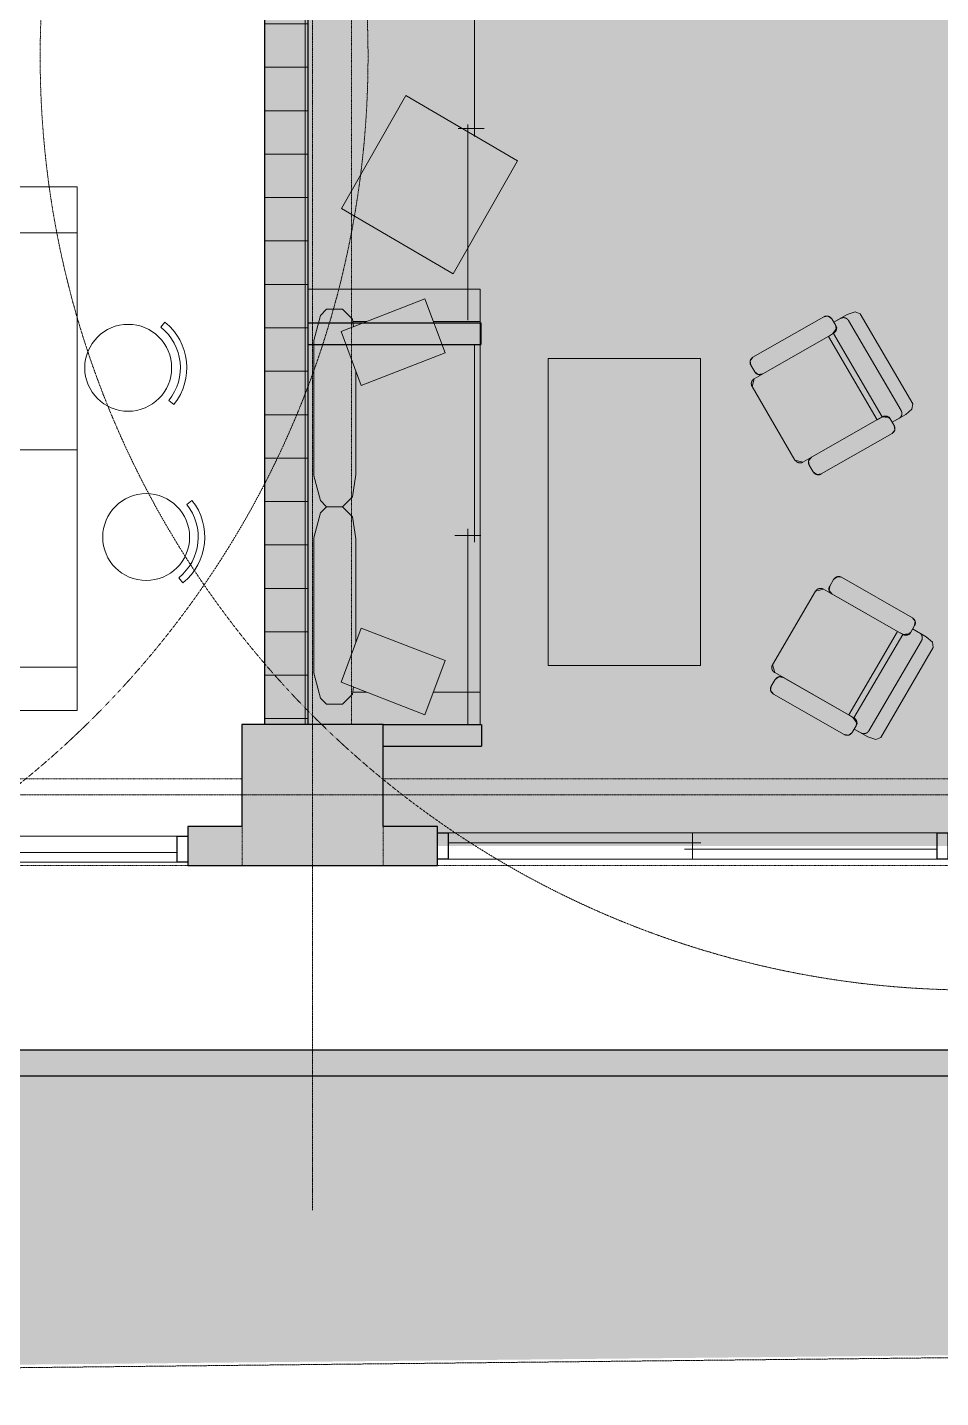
# Model space of a CAD drawing. Header units: millimetres. Extents: x -376000 to 292178, y -193032 to 188048.
# Drawn here: x -284079 to -279874, y 54073 to 60384 of the extents above; entities that cross this region are included whole.
import ezdxf

# ---------------------------------------------------------------- set-up
doc = ezdxf.new("R2010")
doc.units = ezdxf.units.MM
for name, pattern in [('VW-01 短破線', [2.116125, 1.058062, -1.058062]), ('ラインタイプ-1', [2.116531, 1.058062, -1.058469]), ('ラインタイプ-28', [1.058161, 0.705383, -0.352778]), ('ラインタイプ-6', [5.291531, 3.175, -1.058062, 0.352704, -0.705764]), ('短破線', [2.116125, 1.058062, -1.058062])]:
    doc.linetypes.add(name, pattern=pattern)
for name, color, linetype, lineweight, true_color in [('02_0.25', 1, 'Continuous', 25, 0xff0000), ('02_線種-添景（家具・植栽)', 7, '短破線', 13, 0x555555), ('03_0.15', 7, 'Continuous', 15, 0x990099), ('04_0.10', 7, 'Continuous', 9, 0x0099ff), ('05_0.05点線', 9, 'ラインタイプ-28', 5, 0x808080), ('06一点鎖線', 7, 'ラインタイプ-6', 9, 0x9999ff), ('08_ハッチ・色', 7, 'Continuous', 5, 0x888888)]:
    doc.layers.add(name, color=color, linetype=linetype, lineweight=lineweight, true_color=true_color)
for name, color, linetype, lineweight in [('07_文字・記号', 7, 'Continuous', 9), ('_什器 (2D)', 7, 'Continuous', 5), ('_塗（エリア） (2D)', 7, 'Continuous', 5), ('_塗（壁） (2D)', 7, 'Continuous', 5), ('_天井プロット (2D)', 7, 'Continuous', 5), ('_平面図(既存部) (2D)', 7, 'Continuous', 5), ('_梁 (2D)', 7, 'Continuous', 5), ('_解体部 (2D)', 7, 'Continuous', 5)]:
    doc.layers.add(name, color=color, linetype=linetype, lineweight=lineweight)

# ---------------------------------------------------------------- blocks, each defined once
blk = doc.blocks.new('塗（エリア） (2D)')
at = {"layer": '08_ハッチ・色', "linetype": 'Continuous', "lineweight": 0, "true_color": 0xffa264, "transparency": 33554636}
blk.add_hatch(color=21, dxfattribs=at).paths.add_polyline_path([(-282885.8, 63583.6), (-268715.8, 63583.6), (-268715.8, 56613.6), (-282885.8, 56613.6)])
at = {"layer": '08_ハッチ・色', "linetype": 'Continuous', "lineweight": 0}
blk.add_hatch(color=255, dxfattribs=at).paths.add_polyline_path([(-296361.2, 55553.6), (-269170.6, 55553.6), (-269170.6, 56613.6), (-268340.8, 56613.6), (-268340.8, 55553.6), (-261770.8, 55553.6), (-261770.8, 56643.4), (-261365.8, 56648.6), (-261360.8, 57053.6), (-260339.1, 57053.6), (-260336.5, 54384.5), (-262234, 54446), (-296361, 54100.8)])
blk = doc.blocks.new('グループ-981')
at = {"layer": '02_線種-添景（家具・植栽)', "color": 7, "linetype": 'Continuous', "lineweight": 13}
for p, q in [((-285410.9, 59197.9), (-285421.8, 59225.8)), ((-285546.2, 58886.6), (-285574.1, 58875.6))]:
    blk.add_line(p, q, dxfattribs=at)
blk.add_circle((-285322.9, 58974.6), 200, dxfattribs=at)
for radius in [270, 240]:
    blk.add_arc((-285322.9, 58974.6), radius, 111.49458, 201.49458, dxfattribs=at)
blk = doc.blocks.new('グループ-982')
at = {"layer": '02_線種-添景（家具・植栽)', "color": 7, "linetype": 'Continuous', "lineweight": 13}
for p, q in [((-283464.3, 59003), (-283445.5, 59026.4)), ((-283427.5, 58665.6), (-283404.1, 58646.8))]:
    blk.add_line(p, q, dxfattribs=at)
blk.add_circle((-283614.6, 58816), 200, dxfattribs=at)
for radius in [270, 240]:
    blk.add_arc((-283614.6, 58816), radius, 321.21353, 51.21353, dxfattribs=at)
blk = doc.blocks.new('グループ-983')
at = {"layer": '02_線種-添景（家具・植栽)', "color": 7, "linetype": 'Continuous', "lineweight": 13}
for p, q in [((-285494, 58203.8), (-285512.8, 58227.2)), ((-285530.8, 57866.4), (-285554.2, 57847.6))]:
    blk.add_line(p, q, dxfattribs=at)
blk.add_circle((-285343.7, 58016.7), 200, dxfattribs=at)
for radius in [270, 240]:
    blk.add_arc((-285343.7, 58016.7), radius, 128.78647, 218.78647, dxfattribs=at)
blk = doc.blocks.new('グループ-984')
at = {"layer": '02_線種-添景（家具・植栽)', "color": 7, "linetype": 'Continuous', "lineweight": 13}
for p, q in [((-283344.9, 58186.6), (-283321.5, 58205.4)), ((-283381.7, 57849.2), (-283362.9, 57825.8))]:
    blk.add_line(p, q, dxfattribs=at)
blk.add_circle((-283532, 58036.3), 200, dxfattribs=at)
for radius in [240, 270]:
    blk.add_arc((-283532, 58036.3), radius, 308.78647, 38.78647, dxfattribs=at)
blk = doc.blocks.new('グループ-985')
at = {"layer": '02_線種-添景（家具・植栽)', "color": 7, "linetype": 'Continuous', "lineweight": 13}
blk.add_line((-284590.1, 57276.6), (-284590.1, 57277.3), dxfattribs=at)
at = {"layer": '02_線種-添景（家具・植栽)', "color": 7, "linetype": 'Continuous', "lineweight": 13, "flags": 128}
for points in [[(-285050, 59437.8), (-283850, 59437.8), (-283850, 59649.3), (-285050, 59649.3)], [(-284450, 59437.8), (-285050, 59437.8), (-285050, 58437.8), (-284450, 58437.8)], [(-283850, 59437.8), (-284450, 59437.8), (-284450, 58437.8), (-283850, 58437.8)], [(-284450, 57437.8), (-285050, 57437.8), (-285050, 58437.8), (-284450, 58437.8)], [(-283850, 57437.8), (-284450, 57437.8), (-284450, 58437.8), (-283850, 58437.8)], [(-285050, 57437.8), (-283850, 57437.8), (-283850, 57238), (-285050, 57238)]]:
    blk.add_lwpolyline(points, close=True, dxfattribs=at)
at = {"layer": '02_線種-添景（家具・植栽)', "color": 7}
for name in ['グループ-981', 'グループ-982', 'グループ-983', 'グループ-984']:
    blk.add_blockref(name, (0, 0), dxfattribs=at)
blk = doc.blocks.new('グループ-1129')
at = {"layer": '02_線種-添景（家具・植栽)', "color": 7, "linetype": 'Continuous', "lineweight": 13}
for p, q in [((-282634.3, 58983.9), (-282248.1, 59134)), ((-282156, 58884.7), (-282248.1, 59134)), ((-282730, 59056.9), (-282702.3, 59085.3)), ((-282702.3, 59085.3), (-282627.2, 59085.3)), ((-282627.2, 59085.3), (-282582.6, 59039.6)), ((-282759.2, 58942.4), (-282730, 59056.9)), ((-282582.6, 59039.6), (-282577.6, 59005.9)), ((-282515.8, 59029.9), (-282581.2, 59029.9)), ((-281994.3, 59029.9), (-282209.6, 59029.9)), ((-282542.3, 58734.6), (-282634.3, 58983.9)), ((-282759.2, 58318.9), (-282759.2, 58942.4)), ((-282542.3, 58734.6), (-282156, 58884.7)), ((-282567.2, 58802.2), (-282567.2, 58324.1)), ((-282759.2, 58318.9), (-282730, 58204.4)), ((-282582.6, 58221.7), (-282567.2, 58324.1)), ((-282730, 58204.4), (-282702.3, 58176)), ((-282627.2, 58176), (-282582.6, 58221.7)), ((-282759.2, 58033.1), (-282730, 58147.6)), ((-282730, 58147.6), (-282702.3, 58176)), ((-282702.3, 58176), (-282627.2, 58176)), ((-282627.2, 58176), (-282582.6, 58130.3)), ((-282582.6, 58130.3), (-282567.2, 58027.8)), ((-282759.2, 58033.1), (-282759.2, 57409.6)), ((-282567.2, 57549.8), (-282567.2, 58027.8)), ((-282542.3, 57617.3), (-282634.3, 57368.1)), ((-282542.3, 57617.3), (-282156, 57467.2)), ((-282156, 57467.2), (-282248.1, 57218)), ((-282759.2, 57409.6), (-282730, 57295.1)), ((-282634.3, 57368.1), (-282248.1, 57218)), ((-282627.2, 57266.7), (-282582.6, 57312.4)), ((-282582.6, 57312.4), (-282577.6, 57346.1)), ((-282515.8, 57322.1), (-282581.2, 57322.1)), ((-281994.3, 57322.1), (-282209.6, 57322.1)), ((-282730, 57295.1), (-282702.3, 57266.7)), ((-282702.3, 57266.7), (-282627.2, 57266.7))]:
    blk.add_line(p, q, dxfattribs=at)
at = {"layer": '02_線種-添景（家具・植栽)', "color": 7, "linetype": 'Continuous', "lineweight": 13, "flags": 128}
for points in [[(-282117.7, 59249.5), (-281821.8, 59768.9), (-282335.9, 60069.6), (-282631.8, 59550.3)], [(-281994.3, 59178.4), (-282785.8, 59178.4), (-282785.8, 57173.6), (-281994.3, 57173.6)]]:
    blk.add_lwpolyline(points, close=True, dxfattribs=at)
blk = doc.blocks.new('グループ-1145')
at = {"layer": '02_線種-添景（家具・植栽)', "color": 7, "linetype": 'Continuous', "lineweight": 13, "transparency": 33554687}
for p, q in [((-280366.9, 57841.3), (-280384.8, 57810.6)), ((-280003.8, 57664.8), (-280330.1, 57851)), ((-280450.6, 57786.6), (-280648, 57448.7)), ((-280048.6, 57588), (-280413.8, 57796.4)), ((-279993.9, 57628.4), (-280011.9, 57597.7)), ((-280272.9, 57203.9), (-280048.6, 57588)), ((-280204.2, 57144.2), (-279962, 57559)), ((-279971.8, 57595.3), (-280002.9, 57613)), ((-280654, 57349.7), (-280636, 57380.4)), ((-280272.9, 57203.9), (-280638.1, 57412.3)), ((-280317.8, 57127.1), (-280644.1, 57313.3)), ((-280263.1, 57167.5), (-280281, 57136.8)), ((-280241, 57134.4), (-280272, 57152.2))]:
    blk.add_line(p, q, dxfattribs=at)
at = {"layer": '02_線種-添景（家具・植栽)', "color": 7, "linetype": 'Continuous', "lineweight": 13, "flags": 128}
for points in [[(-280003.8, 57664.8), (-279991.2, 57648.6), (-279993.9, 57628.4), (-280011.9, 57597.7), (-280028.2, 57585.3), (-280048.6, 57587.9), (-280375, 57774.2), (-280387.5, 57790.4), (-280384.8, 57810.6), (-280366.9, 57841.3), (-280350.5, 57853.7), (-280330.1, 57851)], [(-280048.6, 57588), (-280413.8, 57796.4), (-280450.6, 57786.7), (-280648, 57448.7), (-280638.1, 57412.3), (-280272.9, 57203.9)], [(-280002.9, 57613), (-279940.8, 57577.6), (-279911.7, 57552), (-279907.6, 57527.9), (-280149.8, 57113.1), (-280173, 57104.6), (-280209.9, 57116.7), (-280272, 57152.2), (-280263.1, 57167.5), (-280258.4, 57178.1), (-280267.2, 57191.6), (-280277.7, 57205.5), (-280296.2, 57217.2), (-280071.9, 57601.3), (-280045.6, 57587.4), (-280035, 57589.2), (-280016.3, 57589.6), (-280011.9, 57597.7)], [(-280272.9, 57203.9), (-280260.4, 57187.7), (-280263.1, 57167.5), (-280281, 57136.8), (-280297.4, 57124.4), (-280317.8, 57127.1), (-280644.1, 57313.3), (-280656.7, 57329.5), (-280654, 57349.7), (-280636, 57380.4), (-280619.7, 57392.8), (-280599.3, 57390.2)]]:
    blk.add_lwpolyline(points, close=True, dxfattribs=at)
at = {"layer": '02_線種-添景（家具・植栽)', "color": 7, "linetype": 'Continuous', "lineweight": 13, "transparency": 33554687}
for points, knots in [([(-280384.8, 57810.6), (-280385.5, 57809.4), (-280386, 57808.2), (-280386.6, 57807), (-280387, 57805.8), (-280387.4, 57804.6), (-280387.7, 57803.3), (-280388, 57802), (-280388.2, 57800.7), (-280388.4, 57799.4), (-280388.4, 57798.1), (-280388.5, 57796.8), (-280388.4, 57795.5), (-280388.3, 57794.2), (-280388.1, 57792.9), (-280387.9, 57791.6), (-280387.5, 57790.4), (-280387.2, 57789.1), (-280386.7, 57787.9), (-280386.2, 57786.7), (-280385.7, 57785.5), (-280385.1, 57784.3), (-280384.4, 57783.2), (-280383.7, 57782.1), (-280382.9, 57781.1), (-280382.1, 57780), (-280381.2, 57779.1), (-280380.3, 57778.1), (-280379.3, 57777.3), (-280378.3, 57776.4), (-280377.2, 57775.6), (-280376.1, 57774.9), (-280375, 57774.2)], [0, 0, 0, 0.0625, 0.0625, 0.125, 0.125, 0.1875, 0.1875, 0.249999, 0.249999, 0.312499, 0.312499, 0.374998, 0.374998, 0.437498, 0.437498, 0.499998, 0.499998, 0.562497, 0.562497, 0.624997, 0.624997, 0.687497, 0.687497, 0.749997, 0.749997, 0.812498, 0.812498, 0.874998, 0.874998, 0.937499, 0.937499, 1, 1, 1]), ([(-280330.1, 57851.1), (-280331.2, 57851.7), (-280332.5, 57852.2), (-280333.7, 57852.8), (-280334.9, 57853.2), (-280336.2, 57853.6), (-280337.4, 57853.9), (-280338.7, 57854.2), (-280340, 57854.4), (-280341.4, 57854.6), (-280342.7, 57854.6), (-280344, 57854.6), (-280345.3, 57854.6), (-280346.6, 57854.5), (-280347.9, 57854.3), (-280349.2, 57854.1), (-280350.5, 57853.7), (-280351.8, 57853.4), (-280353, 57852.9), (-280354.3, 57852.5), (-280355.5, 57851.9), (-280356.6, 57851.3), (-280357.8, 57850.6), (-280358.9, 57849.9), (-280359.9, 57849.1), (-280361, 57848.3), (-280362, 57847.4), (-280362.9, 57846.5), (-280363.8, 57845.6), (-280364.7, 57844.6), (-280365.4, 57843.5), (-280366.2, 57842.4), (-280366.9, 57841.3)], [0, 0, 0, 0.0625, 0.0625, 0.125, 0.125, 0.1875, 0.1875, 0.250001, 0.250001, 0.312501, 0.312501, 0.375002, 0.375002, 0.437502, 0.437502, 0.500002, 0.500002, 0.562503, 0.562503, 0.625003, 0.625003, 0.687503, 0.687503, 0.750003, 0.750003, 0.812502, 0.812502, 0.875002, 0.875002, 0.937501, 0.937501, 1, 1, 1]), ([(-280413.8, 57796.4), (-280415, 57797.1), (-280416.2, 57797.6), (-280417.4, 57798.1), (-280418.6, 57798.6), (-280419.9, 57799), (-280421.2, 57799.3), (-280422.5, 57799.6), (-280423.8, 57799.7), (-280425.1, 57799.9), (-280426.4, 57800), (-280427.7, 57800), (-280429, 57799.9), (-280430.4, 57799.8), (-280431.7, 57799.6), (-280433, 57799.4), (-280434.3, 57799.1), (-280435.5, 57798.7), (-280436.8, 57798.3), (-280438, 57797.8), (-280439.2, 57797.2), (-280440.4, 57796.6), (-280441.5, 57796), (-280442.6, 57795.3), (-280443.7, 57794.5), (-280444.7, 57793.7), (-280445.7, 57792.8), (-280446.6, 57791.9), (-280447.5, 57790.9), (-280448.4, 57789.9), (-280449.2, 57788.9), (-280449.9, 57787.8), (-280450.6, 57786.7)], [0, 0, 0, 0.0625, 0.0625, 0.125, 0.125, 0.1875, 0.1875, 0.250001, 0.250001, 0.312501, 0.312501, 0.375002, 0.375002, 0.437502, 0.437502, 0.500002, 0.500002, 0.562503, 0.562503, 0.625003, 0.625003, 0.687503, 0.687503, 0.750003, 0.750003, 0.812502, 0.812502, 0.875002, 0.875002, 0.937501, 0.937501, 1, 1, 1]), ([(-279993.9, 57628.4), (-279993.3, 57629.5), (-279992.7, 57630.7), (-279992.2, 57631.9), (-279991.7, 57633.2), (-279991.3, 57634.4), (-279991, 57635.7), (-279990.7, 57636.9), (-279990.5, 57638.2), (-279990.4, 57639.5), (-279990.3, 57640.8), (-279990.3, 57642.2), (-279990.4, 57643.5), (-279990.5, 57644.8), (-279990.7, 57646), (-279990.9, 57647.3), (-279991.2, 57648.6), (-279991.6, 57649.9), (-279992, 57651.1), (-279992.5, 57652.3), (-279993.1, 57653.5), (-279993.7, 57654.7), (-279994.4, 57655.8), (-279995.1, 57656.9), (-279995.9, 57657.9), (-279996.7, 57659), (-279997.6, 57659.9), (-279998.5, 57660.9), (-279999.5, 57661.7), (-280000.5, 57662.6), (-280001.5, 57663.3), (-280002.6, 57664.1), (-280003.8, 57664.8)], [0, 0, 0, 0.0625, 0.0625, 0.125, 0.125, 0.1875, 0.1875, 0.249999, 0.249999, 0.312499, 0.312499, 0.374998, 0.374998, 0.437498, 0.437498, 0.499998, 0.499998, 0.562497, 0.562497, 0.624997, 0.624997, 0.687497, 0.687497, 0.749997, 0.749997, 0.812498, 0.812498, 0.874998, 0.874998, 0.937499, 0.937499, 1, 1, 1]), ([(-280048.6, 57587.9), (-280047.5, 57587.3), (-280046.3, 57586.8), (-280045.1, 57586.2), (-280043.8, 57585.8), (-280042.6, 57585.4), (-280041.3, 57585.1), (-280040, 57584.8), (-280038.7, 57584.6), (-280037.4, 57584.4), (-280036, 57584.4), (-280034.7, 57584.4), (-280033.4, 57584.4), (-280032.1, 57584.5), (-280030.8, 57584.7), (-280029.5, 57585), (-280028.2, 57585.3), (-280026.9, 57585.6), (-280025.7, 57586.1), (-280024.4, 57586.6), (-280023.3, 57587.1), (-280022.1, 57587.7), (-280020.9, 57588.4), (-280019.8, 57589.1), (-280018.8, 57589.9), (-280017.7, 57590.7), (-280016.8, 57591.6), (-280015.8, 57592.5), (-280014.9, 57593.5), (-280014.1, 57594.4), (-280013.3, 57595.5), (-280012.5, 57596.6), (-280011.9, 57597.7)], [0, 0, 0, 0.0625, 0.0625, 0.125, 0.125, 0.1875, 0.1875, 0.250001, 0.250001, 0.312501, 0.312501, 0.375002, 0.375002, 0.437502, 0.437502, 0.500002, 0.500002, 0.562503, 0.562503, 0.625003, 0.625003, 0.687503, 0.687503, 0.750003, 0.750003, 0.812502, 0.812502, 0.875002, 0.875002, 0.937501, 0.937501, 1, 1, 1]), ([(-279962, 57559), (-279961.3, 57560.1), (-279960.7, 57561.3), (-279960.2, 57562.5), (-279959.8, 57563.7), (-279959.4, 57565), (-279959.1, 57566.2), (-279958.8, 57567.5), (-279958.6, 57568.8), (-279958.4, 57570.1), (-279958.4, 57571.4), (-279958.3, 57572.7), (-279958.4, 57574), (-279958.5, 57575.3), (-279958.7, 57576.6), (-279958.9, 57577.9), (-279959.3, 57579.2), (-279959.6, 57580.4), (-279960.1, 57581.6), (-279960.5, 57582.9), (-279961.1, 57584), (-279961.7, 57585.2), (-279962.4, 57586.3), (-279963.1, 57587.4), (-279963.9, 57588.5), (-279964.7, 57589.5), (-279965.6, 57590.5), (-279966.5, 57591.4), (-279967.5, 57592.3), (-279968.5, 57593.1), (-279969.6, 57593.9), (-279970.7, 57594.7), (-279971.8, 57595.3)], [0, 0, 0, 0.0625, 0.0625, 0.125, 0.125, 0.1875, 0.1875, 0.249999, 0.249999, 0.312499, 0.312499, 0.374998, 0.374998, 0.437498, 0.437498, 0.499998, 0.499998, 0.562497, 0.562497, 0.624997, 0.624997, 0.687497, 0.687497, 0.749997, 0.749997, 0.812498, 0.812498, 0.874998, 0.874998, 0.937499, 0.937499, 1, 1, 1]), ([(-280648, 57448.7), (-280648.6, 57447.5), (-280649.2, 57446.3), (-280649.7, 57445.1), (-280650.1, 57443.9), (-280650.6, 57442.7), (-280650.9, 57441.4), (-280651.2, 57440.1), (-280651.3, 57438.8), (-280651.5, 57437.5), (-280651.6, 57436.2), (-280651.6, 57434.9), (-280651.5, 57433.6), (-280651.4, 57432.3), (-280651.2, 57431), (-280651, 57429.7), (-280650.7, 57428.5), (-280650.3, 57427.2), (-280649.9, 57426), (-280649.4, 57424.8), (-280648.8, 57423.6), (-280648.2, 57422.4), (-280647.5, 57421.3), (-280646.8, 57420.2), (-280646, 57419.2), (-280645.2, 57418.1), (-280644.3, 57417.2), (-280643.4, 57416.2), (-280642.4, 57415.3), (-280641.4, 57414.5), (-280640.3, 57413.7), (-280639.3, 57413), (-280638.1, 57412.3)], [0, 0, 0, 0.0625, 0.0625, 0.125, 0.125, 0.1875, 0.1875, 0.249999, 0.249999, 0.312499, 0.312499, 0.374998, 0.374998, 0.437498, 0.437498, 0.499998, 0.499998, 0.562497, 0.562497, 0.624997, 0.624997, 0.687497, 0.687497, 0.749997, 0.749997, 0.812498, 0.812498, 0.874998, 0.874998, 0.937499, 0.937499, 1, 1, 1]), ([(-280599.3, 57390.1), (-280600.4, 57390.8), (-280601.6, 57391.3), (-280602.8, 57391.9), (-280604.1, 57392.3), (-280605.3, 57392.7), (-280606.6, 57393), (-280607.9, 57393.3), (-280609.2, 57393.5), (-280610.5, 57393.6), (-280611.9, 57393.7), (-280613.2, 57393.7), (-280614.5, 57393.6), (-280615.8, 57393.6), (-280617.1, 57393.3), (-280618.4, 57393.1), (-280619.7, 57392.8), (-280621, 57392.5), (-280622.2, 57392), (-280623.5, 57391.5), (-280624.6, 57391), (-280625.8, 57390.4), (-280626.9, 57389.7), (-280628.1, 57389), (-280629.1, 57388.2), (-280630.2, 57387.4), (-280631.1, 57386.5), (-280632.1, 57385.6), (-280633, 57384.6), (-280633.8, 57383.7), (-280634.6, 57382.6), (-280635.4, 57381.5), (-280636, 57380.4)], [0, 0, 0, 0.0625, 0.0625, 0.125, 0.125, 0.1875, 0.1875, 0.250001, 0.250001, 0.312501, 0.312501, 0.375002, 0.375002, 0.437502, 0.437502, 0.500002, 0.500002, 0.562503, 0.562503, 0.625003, 0.625003, 0.687503, 0.687503, 0.750003, 0.750003, 0.812502, 0.812502, 0.875002, 0.875002, 0.937501, 0.937501, 1, 1, 1]), ([(-280654, 57349.7), (-280654.6, 57348.5), (-280655.2, 57347.4), (-280655.7, 57346.2), (-280656.2, 57344.9), (-280656.6, 57343.7), (-280656.9, 57342.4), (-280657.2, 57341.1), (-280657.4, 57339.8), (-280657.5, 57338.5), (-280657.6, 57337.2), (-280657.6, 57335.9), (-280657.5, 57334.6), (-280657.4, 57333.3), (-280657.2, 57332), (-280657, 57330.7), (-280656.7, 57329.5), (-280656.3, 57328.2), (-280655.9, 57327), (-280655.4, 57325.8), (-280654.8, 57324.6), (-280654.2, 57323.4), (-280653.5, 57322.3), (-280652.8, 57321.2), (-280652, 57320.2), (-280651.2, 57319.1), (-280650.3, 57318.2), (-280649.4, 57317.2), (-280648.4, 57316.4), (-280647.4, 57315.5), (-280646.3, 57314.7), (-280645.3, 57314), (-280644.1, 57313.3)], [0, 0, 0, 0.0625, 0.0625, 0.125, 0.125, 0.1875, 0.1875, 0.249999, 0.249999, 0.312499, 0.312499, 0.374998, 0.374998, 0.437498, 0.437498, 0.499998, 0.499998, 0.562497, 0.562497, 0.624997, 0.624997, 0.687497, 0.687497, 0.749997, 0.749997, 0.812498, 0.812498, 0.874998, 0.874998, 0.937499, 0.937499, 1, 1, 1]), ([(-280263.1, 57167.5), (-280262.4, 57168.7), (-280261.9, 57169.8), (-280261.3, 57171), (-280260.9, 57172.3), (-280260.5, 57173.5), (-280260.2, 57174.8), (-280259.9, 57176.1), (-280259.7, 57177.4), (-280259.5, 57178.7), (-280259.5, 57180), (-280259.4, 57181.3), (-280259.5, 57182.6), (-280259.6, 57183.9), (-280259.8, 57185.2), (-280260, 57186.5), (-280260.4, 57187.7), (-280260.7, 57189), (-280261.2, 57190.2), (-280261.7, 57191.4), (-280262.2, 57192.6), (-280262.8, 57193.8), (-280263.5, 57194.9), (-280264.2, 57196), (-280265, 57197), (-280265.8, 57198.1), (-280266.7, 57199), (-280267.6, 57200), (-280268.6, 57200.8), (-280269.6, 57201.7), (-280270.7, 57202.5), (-280271.8, 57203.2), (-280272.9, 57203.9)], [0, 0, 0, 0.0625, 0.0625, 0.125, 0.125, 0.1875, 0.1875, 0.249999, 0.249999, 0.312499, 0.312499, 0.374998, 0.374998, 0.437498, 0.437498, 0.499998, 0.499998, 0.562497, 0.562497, 0.624997, 0.624997, 0.687497, 0.687497, 0.749997, 0.749997, 0.812498, 0.812498, 0.874998, 0.874998, 0.937499, 0.937499, 1, 1, 1]), ([(-280317.8, 57127.1), (-280316.6, 57126.4), (-280315.4, 57125.9), (-280314.2, 57125.3), (-280313, 57124.9), (-280311.7, 57124.5), (-280310.4, 57124.2), (-280309.1, 57123.9), (-280307.8, 57123.7), (-280306.5, 57123.6), (-280305.2, 57123.5), (-280303.9, 57123.5), (-280302.6, 57123.6), (-280301.2, 57123.6), (-280299.9, 57123.9), (-280298.6, 57124.1), (-280297.4, 57124.4), (-280296.1, 57124.7), (-280294.8, 57125.2), (-280293.6, 57125.7), (-280292.4, 57126.2), (-280291.2, 57126.8), (-280290.1, 57127.5), (-280289, 57128.2), (-280287.9, 57129), (-280286.9, 57129.8), (-280285.9, 57130.7), (-280285, 57131.6), (-280284.1, 57132.6), (-280283.2, 57133.5), (-280282.4, 57134.6), (-280281.7, 57135.7), (-280281, 57136.8)], [0, 0, 0, 0.0625, 0.0625, 0.125, 0.125, 0.1875, 0.1875, 0.250001, 0.250001, 0.312501, 0.312501, 0.375002, 0.375002, 0.437502, 0.437502, 0.500002, 0.500002, 0.562503, 0.562503, 0.625003, 0.625003, 0.687503, 0.687503, 0.750003, 0.750003, 0.812502, 0.812502, 0.875002, 0.875002, 0.937501, 0.937501, 1, 1, 1]), ([(-280241, 57134.4), (-280239.8, 57133.8), (-280238.6, 57133.2), (-280237.4, 57132.7), (-280236.1, 57132.3), (-280234.9, 57131.8), (-280233.6, 57131.6), (-280232.3, 57131.3), (-280231, 57131.1), (-280229.7, 57130.9), (-280228.4, 57130.9), (-280227.1, 57130.8), (-280225.7, 57130.9), (-280224.4, 57131), (-280223.1, 57131.2), (-280221.8, 57131.4), (-280220.5, 57131.8), (-280219.3, 57132.1), (-280218, 57132.6), (-280216.8, 57133), (-280215.6, 57133.6), (-280214.4, 57134.2), (-280213.3, 57134.9), (-280212.2, 57135.6), (-280211.1, 57136.4), (-280210.1, 57137.2), (-280209.1, 57138), (-280208.1, 57138.9), (-280207.3, 57139.9), (-280206.4, 57140.9), (-280205.6, 57142), (-280204.8, 57143), (-280204.2, 57144.2)], [0, 0, 0, 0.0625, 0.0625, 0.125, 0.125, 0.1875, 0.1875, 0.250001, 0.250001, 0.312501, 0.312501, 0.375002, 0.375002, 0.437502, 0.437502, 0.500002, 0.500002, 0.562503, 0.562503, 0.625003, 0.625003, 0.687503, 0.687503, 0.750003, 0.750003, 0.812502, 0.812502, 0.875002, 0.875002, 0.937501, 0.937501, 1, 1, 1])]:
    blk.add_open_spline(points, degree=2, knots=knots, dxfattribs=at)
blk = doc.blocks.new('グループ-1146')
at = {"layer": '02_線種-添景（家具・植栽)', "color": 7, "linetype": 'Continuous', "lineweight": 13, "transparency": 33554687}
for p, q in [((-280411.9, 59050.9), (-280738.2, 58864.6)), ((-280357.1, 59010.5), (-280375.1, 59041.2)), ((-280335, 59043.5), (-280366.1, 59025.8)), ((-280298.3, 59033.8), (-280056, 58619)), ((-280367, 58974.1), (-280732.2, 58765.7)), ((-280367, 58974.1), (-280142.7, 58590)), ((-280748.1, 58828.3), (-280730.1, 58797.6)), ((-280544.7, 58391.3), (-280742, 58729.3)), ((-280142.7, 58590), (-280507.9, 58381.6)), ((-280088, 58549.5), (-280105.9, 58580.3)), ((-280065.9, 58582.7), (-280097, 58564.9)), ((-280097.8, 58513.2), (-280424.2, 58326.9)), ((-280460.9, 58336.7), (-280478.9, 58367.4))]:
    blk.add_line(p, q, dxfattribs=at)
at = {"layer": '02_線種-添景（家具・植栽)', "color": 7, "linetype": 'Continuous', "lineweight": 13, "flags": 128}
for points in [[(-280097, 58564.9), (-280034.8, 58600.4), (-280005.8, 58625.9), (-280001.7, 58650), (-280243.9, 59064.9), (-280267, 59073.3), (-280304, 59061.3), (-280366.1, 59025.8), (-280357.1, 59010.5), (-280352.5, 58999.9), (-280361.3, 58986.3), (-280371.8, 58972.5), (-280390.3, 58960.8), (-280166, 58576.7), (-280139.7, 58590.6), (-280129.1, 58588.8), (-280110.4, 58588.4), (-280105.9, 58580.3)], [(-280367, 58974.1), (-280354.5, 58990.3), (-280357.2, 59010.4), (-280375.1, 59041.2), (-280391.4, 59053.6), (-280411.8, 59050.9), (-280738.2, 58864.6), (-280750.8, 58848.5), (-280748.1, 58828.3), (-280730.1, 58797.6), (-280713.8, 58785.1), (-280693.3, 58787.8)], [(-280142.7, 58590), (-280507.9, 58381.6), (-280544.7, 58391.3), (-280742, 58729.3), (-280732.2, 58765.7), (-280367, 58974.1)], [(-280097.8, 58513.2), (-280085.3, 58529.4), (-280088, 58549.5), (-280105.9, 58580.3), (-280122.3, 58592.7), (-280142.7, 58590), (-280469, 58403.8), (-280481.6, 58387.6), (-280478.9, 58367.4), (-280460.9, 58336.7), (-280444.6, 58324.3), (-280424.2, 58326.9)]]:
    blk.add_lwpolyline(points, close=True, dxfattribs=at)
at = {"layer": '02_線種-添景（家具・植栽)', "color": 7, "linetype": 'Continuous', "lineweight": 13, "transparency": 33554687}
for points, knots in [([(-280375.1, 59041.2), (-280375.7, 59042.3), (-280376.5, 59043.4), (-280377.3, 59044.4), (-280378.2, 59045.4), (-280379, 59046.4), (-280380, 59047.3), (-280381, 59048.2), (-280382, 59049), (-280383.1, 59049.8), (-280384.2, 59050.5), (-280385.3, 59051.1), (-280386.5, 59051.7), (-280387.7, 59052.3), (-280388.9, 59052.8), (-280390.1, 59053.2), (-280391.4, 59053.6), (-280392.7, 59053.9), (-280394, 59054.1), (-280395.3, 59054.3), (-280396.6, 59054.4), (-280397.9, 59054.5), (-280399.3, 59054.5), (-280400.6, 59054.4), (-280401.9, 59054.2), (-280403.2, 59054.1), (-280404.5, 59053.8), (-280405.8, 59053.5), (-280407, 59053.1), (-280408.3, 59052.6), (-280409.5, 59052.1), (-280410.7, 59051.6), (-280411.8, 59050.9)], [0, 0, 0, 0.062499, 0.062499, 0.124998, 0.124998, 0.187498, 0.187498, 0.249997, 0.249997, 0.312497, 0.312497, 0.374997, 0.374997, 0.437497, 0.437497, 0.499998, 0.499998, 0.562498, 0.562498, 0.624998, 0.624998, 0.687499, 0.687499, 0.749999, 0.749999, 0.8125, 0.8125, 0.875, 0.875, 0.9375, 0.9375, 1, 1, 1]), ([(-280367, 58974.1), (-280365.9, 58974.7), (-280364.8, 58975.5), (-280363.7, 58976.3), (-280362.7, 58977.1), (-280361.7, 58978), (-280360.8, 58978.9), (-280359.9, 58979.9), (-280359.1, 58980.9), (-280358.3, 58982), (-280357.6, 58983.1), (-280356.9, 58984.2), (-280356.3, 58985.4), (-280355.7, 58986.5), (-280355.3, 58987.8), (-280354.8, 58989), (-280354.5, 58990.3), (-280354.1, 58991.5), (-280353.9, 58992.8), (-280353.7, 58994.1), (-280353.6, 58995.4), (-280353.5, 58996.7), (-280353.6, 58998), (-280353.6, 58999.3), (-280353.8, 59000.6), (-280353.9, 59001.9), (-280354.2, 59003.2), (-280354.5, 59004.5), (-280355, 59005.7), (-280355.4, 59006.9), (-280355.9, 59008.1), (-280356.5, 59009.3), (-280357.1, 59010.4)], [0, 0, 0, 0.062501, 0.062501, 0.125002, 0.125002, 0.187502, 0.187502, 0.250003, 0.250003, 0.312503, 0.312503, 0.375003, 0.375003, 0.437503, 0.437503, 0.500002, 0.500002, 0.562502, 0.562502, 0.625002, 0.625002, 0.687501, 0.687501, 0.750001, 0.750001, 0.8125, 0.8125, 0.875, 0.875, 0.9375, 0.9375, 1, 1, 1]), ([(-280298.3, 59033.8), (-280298.9, 59034.9), (-280299.7, 59036), (-280300.5, 59037.1), (-280301.3, 59038), (-280302.2, 59039), (-280303.2, 59039.9), (-280304.1, 59040.8), (-280305.2, 59041.6), (-280306.2, 59042.4), (-280307.3, 59043.1), (-280308.5, 59043.8), (-280309.7, 59044.4), (-280310.8, 59044.9), (-280312.1, 59045.4), (-280313.3, 59045.9), (-280314.6, 59046.2), (-280315.9, 59046.5), (-280317.2, 59046.8), (-280318.5, 59047), (-280319.8, 59047.1), (-280321.1, 59047.1), (-280322.4, 59047.1), (-280323.8, 59047.1), (-280325.1, 59046.9), (-280326.4, 59046.7), (-280327.7, 59046.4), (-280329, 59046.1), (-280330.2, 59045.7), (-280331.5, 59045.3), (-280332.7, 59044.7), (-280333.9, 59044.2), (-280335, 59043.5)], [0, 0, 0, 0.062499, 0.062499, 0.124998, 0.124998, 0.187498, 0.187498, 0.249997, 0.249997, 0.312497, 0.312497, 0.374997, 0.374997, 0.437497, 0.437497, 0.499998, 0.499998, 0.562498, 0.562498, 0.624998, 0.624998, 0.687499, 0.687499, 0.749999, 0.749999, 0.8125, 0.8125, 0.875, 0.875, 0.9375, 0.9375, 1, 1, 1]), ([(-280738.2, 58864.6), (-280739.3, 58864), (-280740.4, 58863.2), (-280741.5, 58862.5), (-280742.5, 58861.6), (-280743.5, 58860.7), (-280744.4, 58859.8), (-280745.3, 58858.8), (-280746.1, 58857.8), (-280746.9, 58856.8), (-280747.6, 58855.6), (-280748.3, 58854.5), (-280748.9, 58853.4), (-280749.5, 58852.2), (-280749.9, 58851), (-280750.4, 58849.7), (-280750.7, 58848.5), (-280751.1, 58847.2), (-280751.3, 58845.9), (-280751.5, 58844.6), (-280751.6, 58843.3), (-280751.7, 58842), (-280751.6, 58840.7), (-280751.6, 58839.4), (-280751.4, 58838.1), (-280751.3, 58836.8), (-280751, 58835.6), (-280750.7, 58834.3), (-280750.2, 58833), (-280749.8, 58831.8), (-280749.3, 58830.6), (-280748.7, 58829.4), (-280748, 58828.3)], [0, 0, 0, 0.062501, 0.062501, 0.125002, 0.125002, 0.187502, 0.187502, 0.250003, 0.250003, 0.312503, 0.312503, 0.375003, 0.375003, 0.437503, 0.437503, 0.500002, 0.500002, 0.562502, 0.562502, 0.625002, 0.625002, 0.687501, 0.687501, 0.750001, 0.750001, 0.8125, 0.8125, 0.875, 0.875, 0.9375, 0.9375, 1, 1, 1]), ([(-280732.2, 58765.7), (-280733.3, 58765), (-280734.4, 58764.2), (-280735.5, 58763.5), (-280736.5, 58762.6), (-280737.5, 58761.8), (-280738.4, 58760.8), (-280739.3, 58759.9), (-280740.1, 58758.8), (-280740.9, 58757.8), (-280741.6, 58756.7), (-280742.3, 58755.6), (-280742.9, 58754.4), (-280743.5, 58753.2), (-280743.9, 58752), (-280744.4, 58750.8), (-280744.7, 58749.5), (-280745.1, 58748.2), (-280745.3, 58747), (-280745.5, 58745.7), (-280745.6, 58744.4), (-280745.7, 58743.1), (-280745.6, 58741.7), (-280745.6, 58740.4), (-280745.4, 58739.1), (-280745.2, 58737.8), (-280744.9, 58736.6), (-280744.6, 58735.3), (-280744.2, 58734.1), (-280743.8, 58732.8), (-280743.2, 58731.6), (-280742.7, 58730.4), (-280742, 58729.3)], [0, 0, 0, 0.062501, 0.062501, 0.125002, 0.125002, 0.187502, 0.187502, 0.250003, 0.250003, 0.312503, 0.312503, 0.375003, 0.375003, 0.437503, 0.437503, 0.500002, 0.500002, 0.562502, 0.562502, 0.625002, 0.625002, 0.687501, 0.687501, 0.750001, 0.750001, 0.8125, 0.8125, 0.875, 0.875, 0.9375, 0.9375, 1, 1, 1]), ([(-280730.1, 58797.6), (-280729.5, 58796.4), (-280728.7, 58795.4), (-280727.9, 58794.3), (-280727, 58793.3), (-280726.2, 58792.3), (-280725.2, 58791.5), (-280724.2, 58790.6), (-280723.2, 58789.8), (-280722.1, 58789), (-280721, 58788.3), (-280719.9, 58787.6), (-280718.7, 58787), (-280717.5, 58786.4), (-280716.3, 58786), (-280715, 58785.5), (-280713.8, 58785.2), (-280712.5, 58784.8), (-280711.2, 58784.6), (-280709.9, 58784.4), (-280708.6, 58784.3), (-280707.2, 58784.2), (-280705.9, 58784.3), (-280704.6, 58784.3), (-280703.3, 58784.5), (-280702, 58784.7), (-280700.7, 58785), (-280699.4, 58785.3), (-280698.2, 58785.7), (-280696.9, 58786.1), (-280695.7, 58786.6), (-280694.5, 58787.2), (-280693.3, 58787.8)], [0, 0, 0, 0.062499, 0.062499, 0.124998, 0.124998, 0.187498, 0.187498, 0.249997, 0.249997, 0.312497, 0.312497, 0.374997, 0.374997, 0.437497, 0.437497, 0.499998, 0.499998, 0.562498, 0.562498, 0.624998, 0.624998, 0.687499, 0.687499, 0.749999, 0.749999, 0.8125, 0.8125, 0.875, 0.875, 0.9375, 0.9375, 1, 1, 1]), ([(-280105.9, 58580.3), (-280106.6, 58581.4), (-280107.3, 58582.5), (-280108.1, 58583.5), (-280109, 58584.5), (-280109.9, 58585.5), (-280110.8, 58586.4), (-280111.8, 58587.3), (-280112.8, 58588.1), (-280113.9, 58588.9), (-280115, 58589.6), (-280116.1, 58590.3), (-280117.3, 58590.8), (-280118.5, 58591.4), (-280119.7, 58591.9), (-280121, 58592.3), (-280122.3, 58592.7), (-280123.5, 58593), (-280124.8, 58593.2), (-280126.1, 58593.4), (-280127.5, 58593.5), (-280128.8, 58593.6), (-280130.1, 58593.6), (-280131.4, 58593.5), (-280132.7, 58593.4), (-280134.1, 58593.2), (-280135.3, 58592.9), (-280136.6, 58592.6), (-280137.9, 58592.2), (-280139.1, 58591.7), (-280140.3, 58591.2), (-280141.5, 58590.7), (-280142.7, 58590)], [0, 0, 0, 0.062499, 0.062499, 0.124998, 0.124998, 0.187498, 0.187498, 0.249997, 0.249997, 0.312497, 0.312497, 0.374997, 0.374997, 0.437497, 0.437497, 0.499998, 0.499998, 0.562498, 0.562498, 0.624998, 0.624998, 0.687499, 0.687499, 0.749999, 0.749999, 0.8125, 0.8125, 0.875, 0.875, 0.9375, 0.9375, 1, 1, 1]), ([(-280065.9, 58582.7), (-280064.7, 58583.3), (-280063.7, 58584.1), (-280062.6, 58584.8), (-280061.6, 58585.7), (-280060.6, 58586.6), (-280059.7, 58587.5), (-280058.8, 58588.5), (-280058, 58589.5), (-280057.2, 58590.5), (-280056.5, 58591.6), (-280055.8, 58592.8), (-280055.2, 58593.9), (-280054.6, 58595.1), (-280054.1, 58596.3), (-280053.7, 58597.5), (-280053.3, 58598.8), (-280053, 58600.1), (-280052.8, 58601.4), (-280052.6, 58602.7), (-280052.5, 58604), (-280052.4, 58605.3), (-280052.4, 58606.6), (-280052.5, 58607.9), (-280052.6, 58609.2), (-280052.8, 58610.5), (-280053.1, 58611.7), (-280053.4, 58613), (-280053.8, 58614.2), (-280054.3, 58615.5), (-280054.8, 58616.7), (-280055.4, 58617.9), (-280056, 58619)], [0, 0, 0, 0.062501, 0.062501, 0.125002, 0.125002, 0.187502, 0.187502, 0.250003, 0.250003, 0.312503, 0.312503, 0.375003, 0.375003, 0.437503, 0.437503, 0.500002, 0.500002, 0.562502, 0.562502, 0.625002, 0.625002, 0.687501, 0.687501, 0.750001, 0.750001, 0.8125, 0.8125, 0.875, 0.875, 0.9375, 0.9375, 1, 1, 1]), ([(-280097.8, 58513.2), (-280096.7, 58513.9), (-280095.6, 58514.6), (-280094.5, 58515.4), (-280093.5, 58516.2), (-280092.6, 58517.1), (-280091.6, 58518.1), (-280090.7, 58519), (-280089.9, 58520.1), (-280089.1, 58521.1), (-280088.4, 58522.2), (-280087.7, 58523.3), (-280087.2, 58524.5), (-280086.6, 58525.7), (-280086.1, 58526.9), (-280085.6, 58528.1), (-280085.3, 58529.4), (-280085, 58530.6), (-280084.7, 58531.9), (-280084.5, 58533.2), (-280084.4, 58534.5), (-280084.3, 58535.8), (-280084.4, 58537.1), (-280084.4, 58538.4), (-280084.6, 58539.7), (-280084.8, 58541), (-280085.1, 58542.3), (-280085.4, 58543.6), (-280085.8, 58544.8), (-280086.2, 58546), (-280086.8, 58547.2), (-280087.3, 58548.4), (-280088, 58549.6)], [0, 0, 0, 0.062501, 0.062501, 0.125002, 0.125002, 0.187502, 0.187502, 0.250003, 0.250003, 0.312503, 0.312503, 0.375003, 0.375003, 0.437503, 0.437503, 0.500002, 0.500002, 0.562502, 0.562502, 0.625002, 0.625002, 0.687501, 0.687501, 0.750001, 0.750001, 0.8125, 0.8125, 0.875, 0.875, 0.9375, 0.9375, 1, 1, 1]), ([(-280544.7, 58391.3), (-280544, 58390.2), (-280543.2, 58389.1), (-280542.5, 58388), (-280541.6, 58387.1), (-280540.7, 58386.1), (-280539.8, 58385.2), (-280538.8, 58384.3), (-280537.7, 58383.5), (-280536.7, 58382.7), (-280535.6, 58382), (-280534.4, 58381.3), (-280533.3, 58380.7), (-280532.1, 58380.2), (-280530.8, 58379.7), (-280529.6, 58379.2), (-280528.3, 58378.9), (-280527, 58378.6), (-280525.7, 58378.4), (-280524.4, 58378.1), (-280523.1, 58378.1), (-280521.8, 58378), (-280520.5, 58378), (-280519.1, 58378.1), (-280517.8, 58378.2), (-280516.5, 58378.4), (-280515.2, 58378.7), (-280514, 58379), (-280512.7, 58379.4), (-280511.4, 58379.8), (-280510.2, 58380.4), (-280509, 58380.9), (-280507.9, 58381.6)], [0, 0, 0, 0.062499, 0.062499, 0.124998, 0.124998, 0.187498, 0.187498, 0.249997, 0.249997, 0.312497, 0.312497, 0.374997, 0.374997, 0.437497, 0.437497, 0.499998, 0.499998, 0.562498, 0.562498, 0.624998, 0.624998, 0.687499, 0.687499, 0.749999, 0.749999, 0.8125, 0.8125, 0.875, 0.875, 0.9375, 0.9375, 1, 1, 1]), ([(-280469, 58403.8), (-280470.2, 58403.1), (-280471.3, 58402.3), (-280472.3, 58401.6), (-280473.3, 58400.7), (-280474.3, 58399.9), (-280475.2, 58398.9), (-280476.1, 58397.9), (-280476.9, 58396.9), (-280477.7, 58395.9), (-280478.4, 58394.8), (-280479.1, 58393.7), (-280479.7, 58392.5), (-280480.3, 58391.3), (-280480.8, 58390.1), (-280481.2, 58388.9), (-280481.6, 58387.6), (-280481.9, 58386.3), (-280482.1, 58385), (-280482.4, 58383.8), (-280482.4, 58382.5), (-280482.5, 58381.1), (-280482.5, 58379.8), (-280482.4, 58378.5), (-280482.3, 58377.2), (-280482.1, 58375.9), (-280481.8, 58374.7), (-280481.5, 58373.4), (-280481.1, 58372.2), (-280480.7, 58370.9), (-280480.1, 58369.7), (-280479.6, 58368.5), (-280478.9, 58367.4)], [0, 0, 0, 0.062501, 0.062501, 0.125002, 0.125002, 0.187502, 0.187502, 0.250003, 0.250003, 0.312503, 0.312503, 0.375003, 0.375003, 0.437503, 0.437503, 0.500002, 0.500002, 0.562502, 0.562502, 0.625002, 0.625002, 0.687501, 0.687501, 0.750001, 0.750001, 0.8125, 0.8125, 0.875, 0.875, 0.9375, 0.9375, 1, 1, 1]), ([(-280460.9, 58336.7), (-280460.3, 58335.5), (-280459.5, 58334.5), (-280458.7, 58333.4), (-280457.9, 58332.4), (-280457, 58331.4), (-280456, 58330.5), (-280455.1, 58329.6), (-280454, 58328.8), (-280453, 58328.1), (-280451.8, 58327.4), (-280450.7, 58326.7), (-280449.5, 58326.1), (-280448.3, 58325.5), (-280447.1, 58325.1), (-280445.9, 58324.6), (-280444.6, 58324.3), (-280443.3, 58323.9), (-280442, 58323.7), (-280440.7, 58323.5), (-280439.4, 58323.4), (-280438.1, 58323.3), (-280436.7, 58323.4), (-280435.4, 58323.4), (-280434.1, 58323.6), (-280432.8, 58323.7), (-280431.5, 58324), (-280430.2, 58324.3), (-280429, 58324.8), (-280427.7, 58325.2), (-280426.5, 58325.7), (-280425.3, 58326.3), (-280424.2, 58326.9)], [0, 0, 0, 0.062499, 0.062499, 0.124998, 0.124998, 0.187498, 0.187498, 0.249997, 0.249997, 0.312497, 0.312497, 0.374997, 0.374997, 0.437497, 0.437497, 0.499998, 0.499998, 0.562498, 0.562498, 0.624998, 0.624998, 0.687499, 0.687499, 0.749999, 0.749999, 0.8125, 0.8125, 0.875, 0.875, 0.9375, 0.9375, 1, 1, 1])]:
    blk.add_open_spline(points, degree=2, knots=knots, dxfattribs=at)
blk = doc.blocks.new('グループ-1147')
at = {"layer": '02_線種-添景（家具・植栽)', "color": 7}
for name in ['グループ-1146', 'グループ-1145']:
    blk.add_blockref(name, (0, 0), dxfattribs=at)
blk = doc.blocks.new('什器 (2D)')
at = {"layer": '02_線種-添景（家具・植栽)', "color": 7, "linetype": 'Continuous', "lineweight": 13, "flags": 128}
blk.add_lwpolyline([(-281680.6, 58858.4), (-280980, 58858.4), (-280980, 57445), (-281680.6, 57445)], close=True, dxfattribs=at)
at = {"layer": '02_線種-添景（家具・植栽)', "color": 7, "transparency": 33554687}
for name in ['グループ-1129', 'グループ-1147']:
    blk.add_blockref(name, (0, 0), dxfattribs=at)
at = {"layer": '02_線種-添景（家具・植栽)', "color": 7}
blk.add_blockref('グループ-985', (0, 0), dxfattribs=at)
blk = doc.blocks.new('塗（壁） (2D)')
at = {"layer": '02_0.25', "linetype": 'Continuous', "lineweight": 0, "true_color": 0xaaaaaa}
for points in [[(-283340.8, 56523.6), (-283340.8, 56703.6), (-283090.8, 56703.6), (-283090.8, 56523.6)], [(-282440.8, 56523.6), (-282440.8, 56703.6), (-282190.8, 56703.6), (-282190.8, 56523.6)]]:
    blk.add_hatch(color=253, dxfattribs=at).paths.add_polyline_path(points)
at = {"layer": '08_ハッチ・色', "color": 253, "true_color": 0xaaaaaa}
blk.add_solid([(-282785.8, 57173.6), (-282785.8, 63523.6), (-282985.8, 57173.6), (-282985.8, 63523.6)], dxfattribs=at)
at = {"layer": '08_ハッチ・色', "color": 253, "linetype": 'Continuous', "true_color": 0xaaaaaa}
for points in [[(-283090.8, 56523.6), (-282440.8, 56523.6), (-283090.8, 57173.6), (-282440.8, 57173.6)], [(-296241.2, 55673.5), (-296241.2, 55553.5), (-269291, 55673.5), (-269291, 55553.5)]]:
    blk.add_solid(points, dxfattribs=at)
blk = doc.blocks.new('グループ-101')
at = {"layer": '02_0.25', "flags": 128}
for points in [[(-285690.1, 56658.6), (-285640.8, 56658.6), (-285640.8, 56538.6), (-285690.1, 56538.6)], [(-283389.5, 56658.6), (-283340.1, 56658.6), (-283340.1, 56538.6), (-283389.5, 56538.6)]]:
    blk.add_lwpolyline(points, close=True, dxfattribs=at)
at = {"layer": '03_0.15'}
for p, q in [((-285640.8, 56613.6), (-284478.1, 56613.6)), ((-284515.1, 56538.6), (-284515.1, 56658.6)), ((-284552.2, 56583.6), (-283389.5, 56583.6))]:
    blk.add_line(p, q, dxfattribs=at)
at = {"layer": '04_0.10'}
for p, q in [((-285640.8, 56658.6), (-283389.5, 56658.6)), ((-285640.8, 56538.6), (-283389.5, 56538.6))]:
    blk.add_line(p, q, dxfattribs=at)
blk = doc.blocks.new('グループ-104')
at = {"layer": '02_0.25', "flags": 128}
for points in [[(-282190.8, 56673.6), (-282141.4, 56673.6), (-282141.4, 56553.6), (-282190.8, 56553.6)], [(-279890.1, 56673.6), (-279840.8, 56673.6), (-279840.8, 56553.6), (-279890.1, 56553.6)]]:
    blk.add_lwpolyline(points, close=True, dxfattribs=at)
at = {"layer": '03_0.15'}
for p, q in [((-281015.8, 56553.6), (-281015.8, 56673.6)), ((-282141.4, 56628.6), (-280978.7, 56628.6)), ((-281052.8, 56598.6), (-279890.1, 56598.6))]:
    blk.add_line(p, q, dxfattribs=at)
at = {"layer": '04_0.10'}
for p, q in [((-282141.4, 56673.6), (-279890.1, 56673.6)), ((-282141.4, 56553.6), (-279890.1, 56553.6))]:
    blk.add_line(p, q, dxfattribs=at)
blk = doc.blocks.new('平面図(既存部) (2D)')
at = {"layer": '02_0.25'}
for p, q in [((-282985.756, 57173.559), (-282985.756, 63523.559)), ((-282785.756, 57173.559), (-282785.756, 63523.559)), ((-282785.756, 57173.559), (-283090.756, 57173.559)), ((-283090.756, 57173.559), (-283090.756, 56703.559)), ((-283090.756, 57173.559), (-283090.756, 56703.559)), ((-282440.756, 57173.559), (-282785.756, 57173.559)), ((-282440.756, 56703.559), (-282440.756, 57173.559)), ((-283090.756, 56703.559), (-283340.756, 56703.559)), ((-283340.756, 56703.559), (-283340.756, 56523.559)), ((-282190.756, 56703.559), (-282440.756, 56703.559)), ((-282190.756, 56523.559), (-282190.756, 56703.559)), ((-283340.756, 56523.559), (-282190.756, 56523.559)), ((-283090.756, 56523.559), (-282190.756, 56523.559)), ((-269290.978, 55673.527), (-296241.2, 55673.527)), ((-269170.978, 55553.591), (-296361.2, 55553.591))]:
    blk.add_line(p, q, dxfattribs=at)
at = {"layer": '06一点鎖線'}
for p, q in [((-282765.756, 72935.684), (-282765.756, 54935.684)), ((-282765.756, 72935.684), (-282765.756, 54935.684)), ((-259076.013, 56848.559), (-303570.195, 56848.559)), ((-259076.013, 56848.559), (-303570.195, 56848.559))]:
    blk.add_line(p, q, dxfattribs=at)
at = {"layer": '06一点鎖線', "color": 7, "lineweight": 9, "flags": 128}
blk.add_lwpolyline([(-300375, 73245), (-290384, 72465), (-282426, 72432), (-260354.2, 72432), (-260336.5, 54384.5), (-262234, 54446), (-287208.5, 54177.5), (-299676, 54073)], close=True, dxfattribs=at)
blk.add_lwpolyline([(-300375, 73245), (-290384, 72465), (-282426, 72432), (-260354.2, 72432), (-260336.5, 54384.5), (-262234, 54446), (-287208.5, 54177.5), (-299676, 54073)], close=True, dxfattribs=at)
at = {"layer": '02_0.25', "color": 7}
for name in ['グループ-104', 'グループ-101']:
    blk.add_blockref(name, (0, 0), dxfattribs=at)
blk = doc.blocks.new('解体部 (2D)')
at = {"layer": '08_ハッチ・色', "linetype": 'Continuous', "lineweight": 5, "true_color": 0x888888, "transparency": 33554687}
h = blk.add_hatch(dxfattribs=at)
h.set_pattern_fill('200角タイル', color=252, style=0, pattern_type=2)
h.set_pattern_definition([(0, (0, 0), (1e-14, 200), []), (90, (8e-15, 133.33), (200, 0), [])])
h.paths.add_polyline_path([(-282785.756, 63523.559), (-282785.756, 57173.559), (-282985.756, 57173.559), (-282985.756, 63523.559)])
at = {"layer": '02_0.25'}
for p, q in [((-282785.756, 59023.559), (-281990.756, 59023.559)), ((-281990.756, 59023.559), (-281990.756, 58923.559)), ((-282785.756, 58923.559), (-281990.756, 58923.559)), ((-282440.756, 57173.559), (-281990.756, 57173.559)), ((-281988.378, 57173.559), (-281988.378, 57073.559)), ((-282438.378, 57073.559), (-281988.378, 57073.559))]:
    blk.add_line(p, q, dxfattribs=at)
at = {"layer": '03_0.15'}
for p, q in [((-282020.756, 59881.059), (-282020.756, 60781.059)), ((-281975.756, 59918.559), (-282095.756, 59918.559)), ((-282050.756, 59036.059), (-282050.756, 59936.059)), ((-282020.756, 58013.559), (-282020.756, 58923.559)), ((-282050.756, 57173.559), (-282050.756, 58073.559)), ((-281990.756, 58043.559), (-282110.756, 58043.559))]:
    blk.add_line(p, q, dxfattribs=at)
blk = doc.blocks.new('天井プロット (2D)')
at = {"layer": '07_文字・記号', "color": 100, "linetype": 'VW-01 短破線', "true_color": 0x00ff3f}
for centre in [(-286810.4, 60250), (-279720, 60250)]:
    blk.add_circle(centre, 4300, dxfattribs=at)
blk = doc.blocks.new('梁 (2D)')
at = {"layer": '05_0.05点線', "color": 7, "linetype": 'ラインタイプ-1', "flags": 128}
for points in [[(-282585.756, 57173.559), (-282985.756, 57173.559), (-282985.756, 63523.559), (-282585.756, 63523.559)], [(-283090.276, 56923.559), (-283090.276, 56523.559), (-289340.276, 56523.559), (-289340.276, 56923.559)], [(-276190.276, 56923.559), (-276190.276, 56523.559), (-282440.276, 56523.559), (-282440.276, 56923.559)]]:
    blk.add_lwpolyline(points, close=True, dxfattribs=at)

msp = doc.modelspace()

# ---------------------------------------------------------------- block references
at = {"layer": '_什器 (2D)'}
msp.add_blockref('什器 (2D)', (0, 0), dxfattribs=at)
at = {"layer": '_塗（エリア） (2D)'}
msp.add_blockref('塗（エリア） (2D)', (0, 0), dxfattribs=at)
at = {"layer": '_塗（壁） (2D)'}
msp.add_blockref('塗（壁） (2D)', (0, 0), dxfattribs=at)

# ---------------------------------------------------------------- next in the draw order: block references
at = {"layer": '_平面図(既存部) (2D)'}
msp.add_blockref('平面図(既存部) (2D)', (0, 0), dxfattribs=at)

# ---------------------------------------------------------------- next in the draw order: block references
at = {"layer": '_解体部 (2D)'}
msp.add_blockref('解体部 (2D)', (0, 0), dxfattribs=at)

# ---------------------------------------------------------------- next in the draw order: block references
at = {"layer": '_天井プロット (2D)'}
msp.add_blockref('天井プロット (2D)', (0, 0), dxfattribs=at)

# ---------------------------------------------------------------- next in the draw order: block references
at = {"layer": '_梁 (2D)'}
msp.add_blockref('梁 (2D)', (0, 0), dxfattribs=at)

doc.saveas('drawing.dxf')
